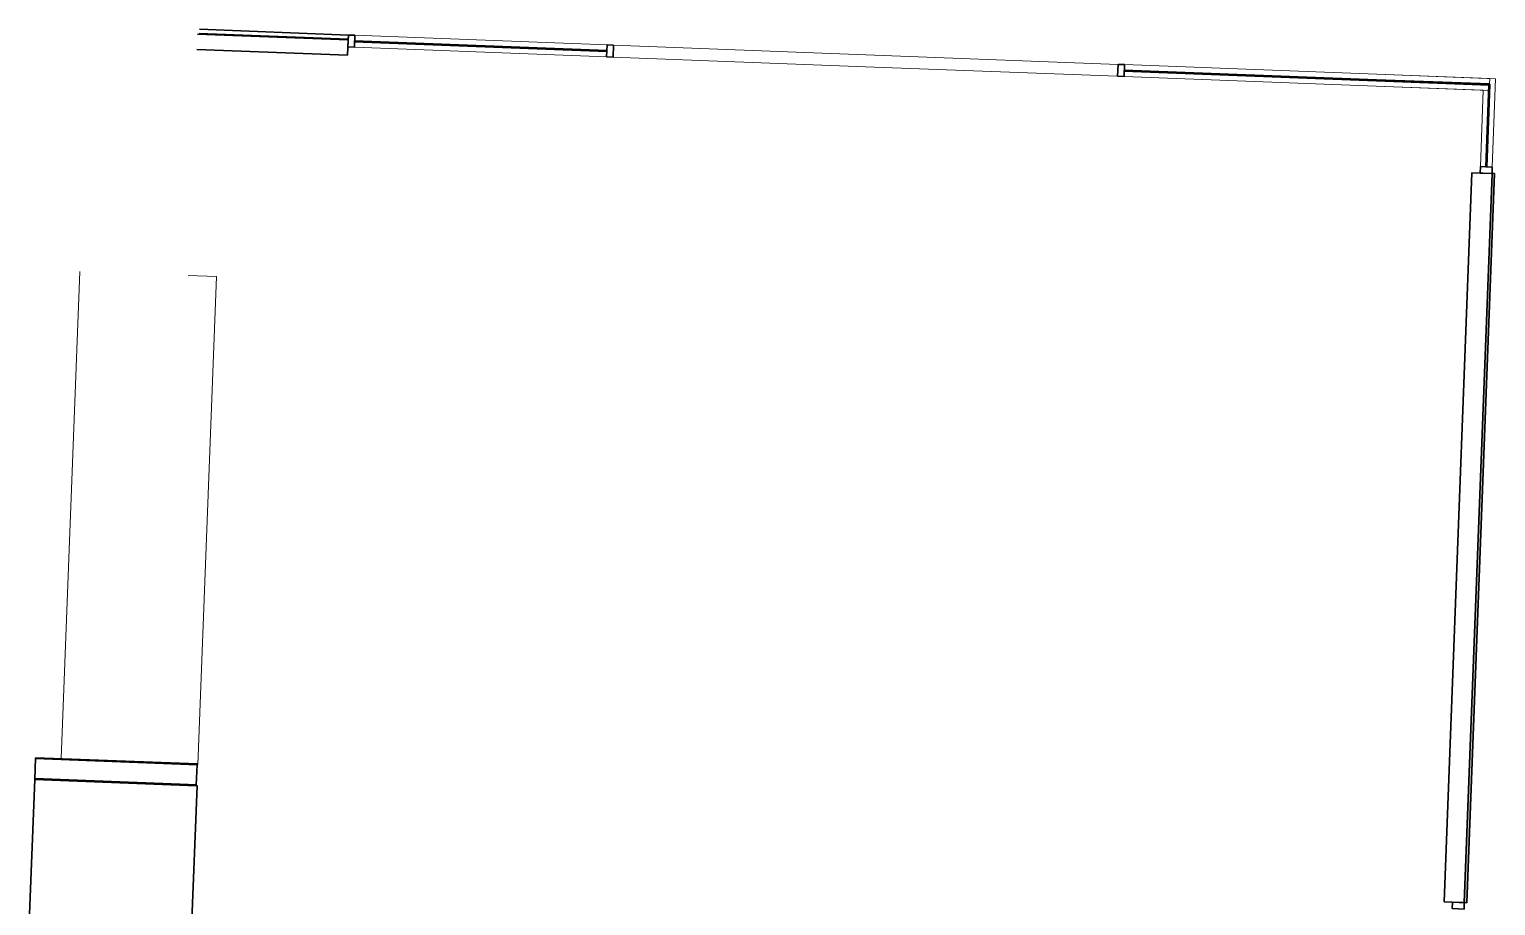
# Model space of a CAD drawing. Header units: millimetres. Extents: x 53255 to 75711, y -557 to 19362.
# Drawn here: x 53667 to 62270, y 14222 to 19362 of the extents above; entities that cross this region are included whole.
import ezdxf

# ---------------------------------------------------------------- set-up
doc = ezdxf.new("R2010")
doc.units = ezdxf.units.MM
doc.header["$MEASUREMENT"] = 0
for name, color, linetype, lineweight in [('A-GLAZ-CURT', 52, 'Continuous', 13), ('A-GLAZ-CWMG', 51, 'Continuous', 13), ('A-WALL-PATT', 111, 'Continuous', 13), ('I-WALL', 2, 'Continuous', 13), ('Q-CASE', 33, 'Continuous', 13)]:
    doc.layers.add(name, color=color, linetype=linetype, lineweight=lineweight)

# ---------------------------------------------------------------- blocks, each defined once
blk = doc.blocks.new('Rectangular Mullion - JEB_38 x 70mm-9907649-GA PLAN - LEVEL 11')
at = {"layer": 'A-GLAZ-CWMG', "lineweight": 30}
for p, q in [((-38, 35), (0, 35)), ((-38, -35), (-38, 35)), ((0, 35), (0, -35)), ((0, -35), (-38, -35))]:
    blk.add_line(p, q, dxfattribs=at)
blk = doc.blocks.new('Rectangular Mullion - JEB_38 x 70mm-9904427-GA PLAN - LEVEL 11')
at = {"layer": 'A-GLAZ-CWMG', "lineweight": 30}
for p, q in [((0, 35), (-38, 35)), ((-38, 35), (-38, -35)), ((0, -35), (0, 35)), ((-38, -35), (0, -35))]:
    blk.add_line(p, q, dxfattribs=at)
blk = doc.blocks.new('System Panel - Glazed 6mm_Centre-9906520-GA PLAN - LEVEL 11')
at = {"layer": 'A-GLAZ-CURT', "lineweight": 30}
for p, q in [((740.5, 3), (-740.5, 3)), ((-740.5, 3), (-740.5, -3)), ((740.5, -3), (740.5, 3)), ((-740.5, -3), (740.5, -3))]:
    blk.add_line(p, q, dxfattribs=at)
blk = doc.blocks.new('Rectangular Mullion - JEB_15 x 70mm-9906518-GA PLAN - LEVEL 11')
at = {"layer": 'A-GLAZ-CWMG'}
for p, q in [((-21746.8, 18988.5), (-23227.8, 18988.5)), ((-21746.8, 18918.5), (-23227.8, 18918.5))]:
    blk.add_line(p, q, dxfattribs=at)
blk = doc.blocks.new('Rectangular Mullion - JEB_15 x 70mm-9906517-GA PLAN - LEVEL 11')
at = {"layer": 'A-GLAZ-CWMG'}
for p, q in [((-23227.8, 18988.5), (-24708.8, 18988.5)), ((-23227.8, 18918.5), (-24708.8, 18918.5))]:
    blk.add_line(p, q, dxfattribs=at)
blk = doc.blocks.new('System Panel - Glazed 6mm_Centre-10456326-GA PLAN - LEVEL 11')
at = {"layer": 'A-GLAZ-CURT', "lineweight": 30}
for p, q in [((331.6, 3), (-331.6, 3)), ((-331.6, 3), (-331.6, -3)), ((331.6, -3), (331.6, 3)), ((-331.6, -3), (331.6, -3))]:
    blk.add_line(p, q, dxfattribs=at)
blk = doc.blocks.new('Rectangular Mullion - JEB_15 x 70mm-10554891-GA PLAN - LEVEL 11')
at = {"layer": 'A-GLAZ-CWMG'}
for p, q in [((-19529.6, 18988.5), (-20227.8, 18988.5)), ((-19599.6, 18918.5), (-20227.8, 18918.5))]:
    blk.add_line(p, q, dxfattribs=at)
blk = doc.blocks.new('Rectangular Mullion - JEB_38 x 70mm-9906348-GA PLAN - LEVEL 11')
at = {"layer": 'A-GLAZ-CWMG', "lineweight": 30}
for p, q in [((-19, 35), (19, 35)), ((-19, -35), (-19, 35)), ((19, 35), (19, -35)), ((19, -35), (-19, -35))]:
    blk.add_line(p, q, dxfattribs=at)
blk = doc.blocks.new('System Panel - Glazed 6mm_Centre-10554889-GA PLAN - LEVEL 11')
at = {"layer": 'A-GLAZ-CURT', "lineweight": 30}
for p, q in [((241.5, 3), (-241.5, 3)), ((-241.5, 3), (-241.5, -3)), ((241.5, -3), (241.5, 3)), ((-241.5, -3), (241.5, -3))]:
    blk.add_line(p, q, dxfattribs=at)
blk = doc.blocks.new('Rectangular Mullion - JEB_15 x 70mm-10554890-GA PLAN - LEVEL 11')
at = {"layer": 'A-GLAZ-CWMG'}
for p, q in [((-19529.6, 18988.5), (-19529.6, 18470.6)), ((-19599.6, 18918.5), (-19599.6, 18470.6))]:
    blk.add_line(p, q, dxfattribs=at)
blk = doc.blocks.new('System Panel - Glazed 6mm_Centre-V321-GA PLAN - LEVEL 11')
at = {"layer": 'A-GLAZ-CURT', "lineweight": 30}
for p, q in [((740.5, 3), (-740.5, 3)), ((-740.5, 3), (-740.5, -3)), ((740.5, -3), (740.5, 3)), ((-740.5, -3), (740.5, -3))]:
    blk.add_line(p, q, dxfattribs=at)
blk = doc.blocks.new('Rectangular Mullion - JEB_15 x 70mm-V326-GA PLAN - LEVEL 11')
at = {"layer": 'A-GLAZ-CWMG'}
for p, q in [((-21746.8, 18988.5), (-23227.8, 18988.5)), ((-21746.8, 18918.5), (-23227.8, 18918.5))]:
    blk.add_line(p, q, dxfattribs=at)
blk = doc.blocks.new('Rectangular Mullion - JEB_15 x 70mm-V325-GA PLAN - LEVEL 11')
at = {"layer": 'A-GLAZ-CWMG'}
for p, q in [((-23227.8, 18988.5), (-24708.8, 18988.5)), ((-23227.8, 18918.5), (-24708.8, 18918.5))]:
    blk.add_line(p, q, dxfattribs=at)
blk = doc.blocks.new('System Panel - Glazed 6mm_Centre-V327-GA PLAN - LEVEL 11')
at = {"layer": 'A-GLAZ-CURT', "lineweight": 30}
for p, q in [((331.6, 3), (-331.6, 3)), ((-331.6, 3), (-331.6, -3)), ((331.6, -3), (331.6, 3)), ((-331.6, -3), (331.6, -3))]:
    blk.add_line(p, q, dxfattribs=at)
blk = doc.blocks.new('Rectangular Mullion - JEB_15 x 70mm-10456327-GA PLAN - LEVEL 11')
at = {"layer": 'A-GLAZ-CWMG'}
for p, q in [((-19564.6, 18988.5), (-20227.8, 18988.5)), ((-19564.6, 18988.5), (-19564.6, 18956.5)), ((-19567.6, 18918.5), (-20227.8, 18918.5))]:
    blk.add_line(p, q, dxfattribs=at)
blk = doc.blocks.new('Rectangular Mullion - JEB_38 x 70mm-V329-GA PLAN - LEVEL 11')
at = {"layer": 'A-GLAZ-CWMG', "lineweight": 30}
for p, q in [((-19, 35), (19, 35)), ((-19, -35), (-19, 35)), ((19, 35), (19, -35)), ((19, -35), (-19, -35))]:
    blk.add_line(p, q, dxfattribs=at)
blk = doc.blocks.new('Rectangular Mullion - JEB_15 x 70mm-9906513-GA PLAN - LEVEL 11')
at = {"layer": 'A-GLAZ-CWMG'}
for p, q in [((-24746.8, 18988.5), (-26227.8, 18988.5)), ((-24746.8, 18918.5), (-26227.8, 18918.5))]:
    blk.add_line(p, q, dxfattribs=at)
blk = doc.blocks.new('Rectangular Mullion - JEB_15 x 70mm-V322-GA PLAN - LEVEL 11')
at = {"layer": 'A-GLAZ-CWMG'}
for p, q in [((-24746.8, 18988.5), (-26227.8, 18988.5)), ((-24746.8, 18918.5), (-26227.8, 18918.5))]:
    blk.add_line(p, q, dxfattribs=at)
blk = doc.blocks.new('Rectangular Mullion - JEB_38 x 70mm-V328-GA PLAN - LEVEL 11')
at = {"layer": 'A-GLAZ-CWMG', "lineweight": 30}
for p, q in [((0, 35), (-38, 35)), ((-38, 35), (-38, -35)), ((0, -35), (0, 35)), ((-38, -35), (0, -35))]:
    blk.add_line(p, q, dxfattribs=at)
blk = doc.blocks.new('JO-N-10 - JO-N-10-9791559-GA PLAN - LEVEL 11')
at = {"layer": 'Q-CASE', "color": 0}
for p, q in [((-27788.1, 17543.2), (-27788.1, 14682.9)), ((-26985.1, 17543.2), (-27150.6, 17543.2)), ((-26985.1, 14677.9), (-26985.1, 17543.2)), ((-26987.6, 14677.9), (-26985.1, 14677.9))]:
    blk.add_line(p, q, dxfattribs=at)
blk = doc.blocks.new('BVN_Joinery_Workshop_JO-N-11 - BVN_Joinery_Workshop_JO-N-11-10457271-GA PLAN - LEVEL 11')
at = {"layer": 'Q-CASE', "color": 0, "lineweight": 30}
for p, q in [((521.2, -10.3), (-431.8, -10.3)), ((-431.8, -10.3), (-431.8, -849.3)), ((521.2, -849.3), (521.2, -10.3)), ((-431.8, -849.3), (521.2, -849.3))]:
    blk.add_line(p, q, dxfattribs=at)

msp = doc.modelspace()

# ---------------------------------------------------------------- hatches: boundary and pattern name
at = {"layer": 'A-WALL-PATT'}
msp.add_hatch(color=256, dxfattribs=at).paths.add_polyline_path([(62100.9, 14239.6), (62085.9, 14240.1), (62151.9, 15973.3), (62248.9, 18516.8), (62263.9, 18516.2)])

# ---------------------------------------------------------------- linework, layer by layer
at = {"layer": 'I-WALL', "lineweight": 30}
for p, q in [((55538.8, 19328.9), (54664.6, 19362.3)), ((55537.7, 19301), (54653.6, 19334.7)), ((54663.7, 19338.3), (55537.8, 19305)), ((55534.3, 19211), (55537.7, 19301)), ((55537.8, 19305), (55538.8, 19328.9)), ((54650.2, 19244.7), (55534.3, 19211)), ((62131, 18521.3), (61968, 14244.6)), ((62085.9, 14240.1), (62248.9, 18516.8)), ((62100.9, 14239.6), (62263.9, 18516.2)), ((62263.9, 18516.2), (62131, 18521.3)), ((53703.7, 15090.1), (53698.8, 14962.2)), ((53703.5, 15085.1), (54653.3, 15048.9)), ((54653.5, 15053.9), (53703.7, 15090.1)), ((54646.3, 14931.1), (54650.8, 15049)), ((54653.3, 15048.9), (54653.5, 15053.9)), ((53698.8, 14962.2), (54648.6, 14926)), ((54648.8, 14931), (53699, 14967.2)), ((54648.6, 14926), (54648.8, 14931)), ((61968, 14244.6), (62100.9, 14239.6))]:
    msp.add_line(p, q, dxfattribs=at)

# ---------------------------------------------------------------- block references
at = {"layer": 'A-GLAZ-CURT'}
for name, p, rotation in [('System Panel - Glazed 6mm_Centre-9906520-GA PLAN - LEVEL 11', (56315.4, 19264.3), 357.816525054261), ('System Panel - Glazed 6mm_Centre-V321-GA PLAN - LEVEL 11', (56315.4, 19264.3), 357.816525054261), ('System Panel - Glazed 6mm_Centre-9906520-GA PLAN - LEVEL 11', (60831.1, 19092.1), 357.816525054261), ('System Panel - Glazed 6mm_Centre-V321-GA PLAN - LEVEL 11', (60831.1, 19092.1), 357.816525054261), ('System Panel - Glazed 6mm_Centre-10456326-GA PLAN - LEVEL 11', (61902.4, 19051.3), 357.816525054261), ('System Panel - Glazed 6mm_Centre-V327-GA PLAN - LEVEL 11', (61902.4, 19051.3), 357.816525054261), ('System Panel - Glazed 6mm_Centre-10554889-GA PLAN - LEVEL 11', (62224.6, 18797.4), 87.81652505426098)]:
    msp.add_blockref(name, p, dxfattribs=dict(at, rotation=rotation))
at = {"layer": 'A-GLAZ-CWMG'}
for name, p, rotation in [('Rectangular Mullion - JEB_38 x 70mm-9904427-GA PLAN - LEVEL 11', (55537.4, 19294), 177.8165250542611), ('Rectangular Mullion - JEB_38 x 70mm-V328-GA PLAN - LEVEL 11', (55537.4, 19294), 177.8165250542611), ('Rectangular Mullion - JEB_15 x 70mm-9906513-GA PLAN - LEVEL 11', (81062, -646.5), 357.816525054261), ('Rectangular Mullion - JEB_15 x 70mm-V322-GA PLAN - LEVEL 11', (81062, -646.5), 357.816525054261), ('Rectangular Mullion - JEB_15 x 70mm-9906517-GA PLAN - LEVEL 11', (81062, -646.5), 357.816525054261), ('Rectangular Mullion - JEB_15 x 70mm-V325-GA PLAN - LEVEL 11', (81062, -646.5), 357.816525054261), ('Rectangular Mullion - JEB_15 x 70mm-9906518-GA PLAN - LEVEL 11', (81062, -646.5), 357.816525054261), ('Rectangular Mullion - JEB_15 x 70mm-V326-GA PLAN - LEVEL 11', (81062, -646.5), 357.816525054261), ('Rectangular Mullion - JEB_15 x 70mm-9906517-GA PLAN - LEVEL 11', (84059.9, -760.8), 357.816525054261), ('Rectangular Mullion - JEB_15 x 70mm-V325-GA PLAN - LEVEL 11', (84059.9, -760.8), 357.816525054261), ('Rectangular Mullion - JEB_15 x 70mm-10554891-GA PLAN - LEVEL 11', (81062, -646.5), 357.816525054261), ('Rectangular Mullion - JEB_15 x 70mm-10456327-GA PLAN - LEVEL 11', (81062, -646.5), 357.816525054261), ('Rectangular Mullion - JEB_15 x 70mm-10554890-GA PLAN - LEVEL 11', (81062, -646.5), 357.816525054261), ('Rectangular Mullion - JEB_38 x 70mm-9904427-GA PLAN - LEVEL 11', (62213.9, 18518.1), 267.8165250542609)]:
    msp.add_blockref(name, p, dxfattribs=dict(at, rotation=rotation))
at = {"layer": 'A-GLAZ-CWMG', "extrusion": (0, 0, -1)}
for name, p, rotation in [('Rectangular Mullion - JEB_38 x 70mm-9906348-GA PLAN - LEVEL 11', (-57074.3, 19235.4), 182.183474945739), ('Rectangular Mullion - JEB_38 x 70mm-V329-GA PLAN - LEVEL 11', (-57074.3, 19235.4), 182.183474945739), ('Rectangular Mullion - JEB_38 x 70mm-9906348-GA PLAN - LEVEL 11', (-60072.1, 19121.1), 182.183474945739), ('Rectangular Mullion - JEB_38 x 70mm-V329-GA PLAN - LEVEL 11', (-60072.1, 19121.1), 182.183474945739), ('Rectangular Mullion - JEB_38 x 70mm-9907649-GA PLAN - LEVEL 11', (-62050.9, 14241.5), 92.18347494573898)]:
    msp.add_blockref(name, p, dxfattribs=dict(at, rotation=rotation))
at = {"layer": 'Q-CASE', "color": 40, "rotation": 357.816525054261}
for name, p in [('JO-N-10 - JO-N-10-9791559-GA PLAN - LEVEL 11', (81062, -646.5)), ('BVN_Joinery_Workshop_JO-N-11 - BVN_Joinery_Workshop_JO-N-11-10457271-GA PLAN - LEVEL 11', (54130.7, 14956))]:
    msp.add_blockref(name, p, dxfattribs=at)

doc.saveas('drawing.dxf')
